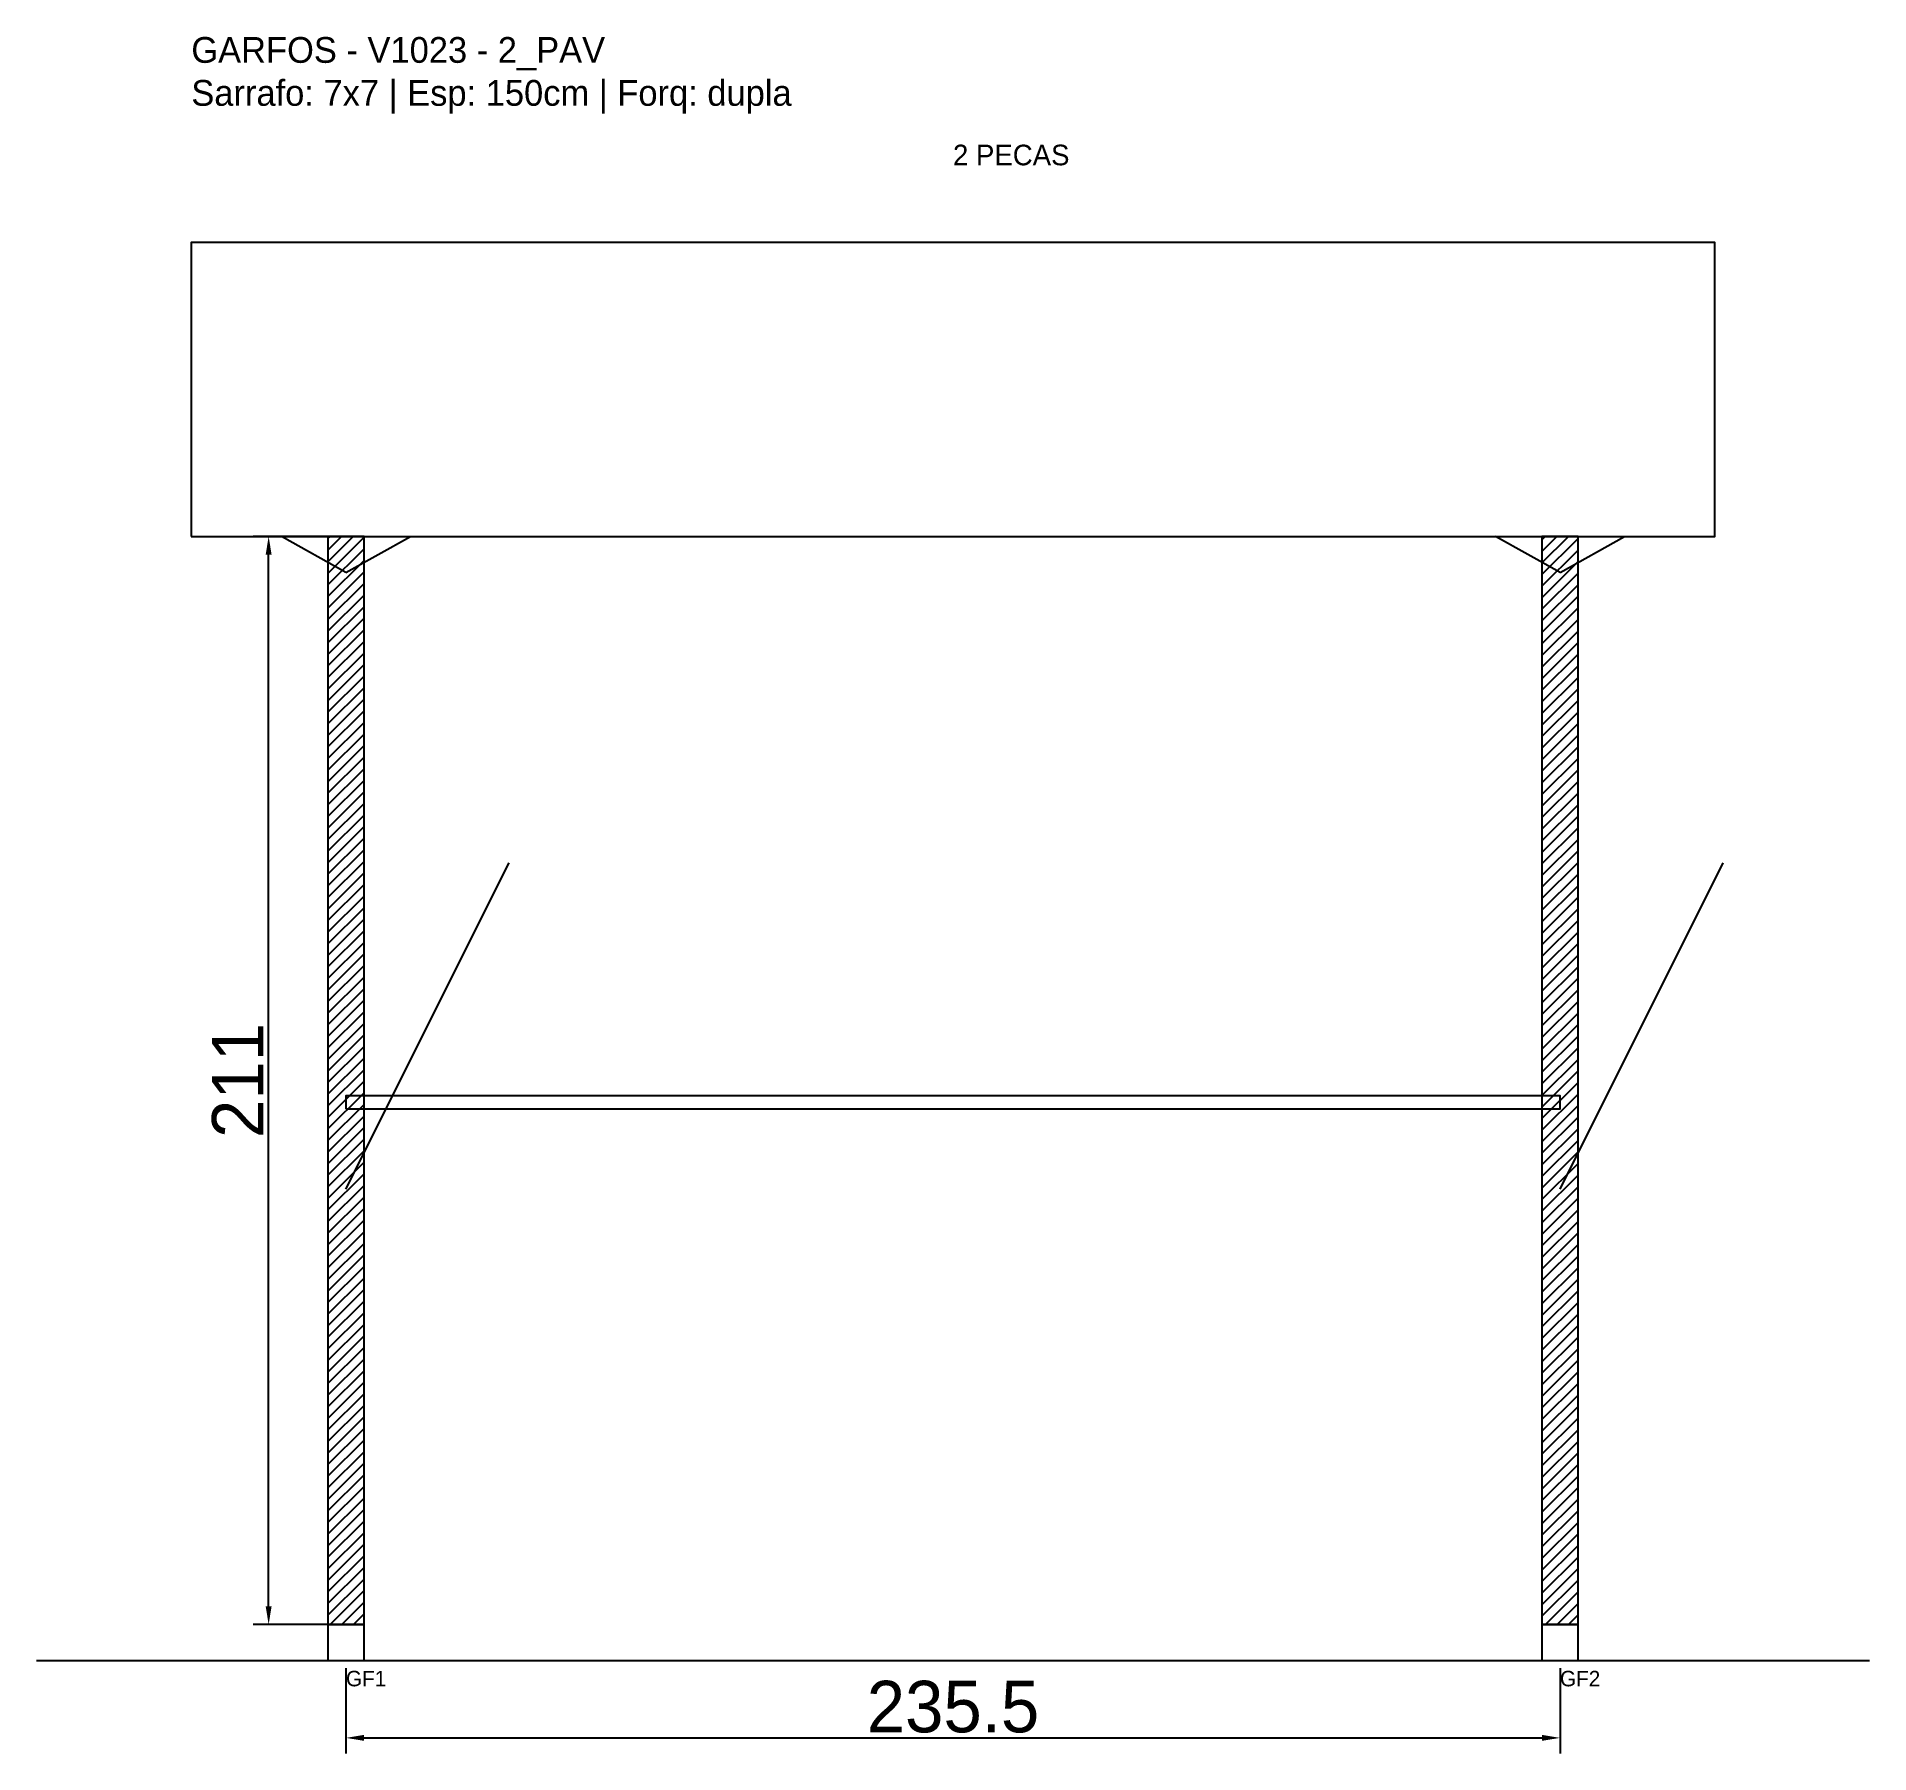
# Model space of a CAD drawing. Header units: metres. Extents: x -30 to 326, y -25 to 308.
import ezdxf

# ---------------------------------------------------------------- set-up
doc = ezdxf.new("R2010")
doc.units = ezdxf.units.M
for name, color, linetype in [('BARRA_ANCORAGEM', 1, 'Continuous'), ('COTA', 241, 'Continuous'), ('GARFOS OK', 3, 'Continuous'), ('NOME DA VIGA', 6, 'Continuous'), ('SARR_7x7', 40, 'Continuous'), ('TIRAS REESCORAMENTO', 252, 'Continuous'), ('VIGAS', 3, 'Continuous')]:
    doc.layers.add(name, color=color, linetype=linetype)
doc.dimstyles.new('EZ DXF', dxfattribs={"dimtxt": 10, "dimasz": 3.5, "dimexe": 3, "dimexo": 1.5, "dimgap": 1, "dimtad": 1, "dimdec": 1, "dimdsep": 46, "dimcen": 2.5, "dimazin": 3, "dimtfac": 1, "dimtmove": 0, "dimatfit": 3})

msp = doc.modelspace()

# ---------------------------------------------------------------- hatches: boundary and pattern name
at = {"layer": 'COTA'}
h = msp.add_hatch(dxfattribs=at)
h.set_pattern_fill('ANSI31', scale=0.5)
h.paths.add_polyline_path([(26.5, 0), (33.5, 0), (33.5, 211), (26.5, 211)])
h = msp.add_hatch(dxfattribs=at)
h.set_pattern_fill('ANSI31', scale=0.5)
h.paths.add_polyline_path([(262, 0), (269, 0), (269, 211), (262, 211)])

# ---------------------------------------------------------------- linework, layer by layer
at = {"layer": 'BARRA_ANCORAGEM'}
for p, q in [((30, 84.4), (61.65, 147.7)), ((265.5, 84.4), (297.15, 147.7))]:
    msp.add_line(p, q, dxfattribs=at)
at = {"layer": 'GARFOS OK'}
for p, q in [((30, 204), (17.5, 211)), ((17.5, 211), (42.5, 211)), ((30, 204), (42.5, 211)), ((265.5, 204), (253, 211)), ((253, 211), (278, 211)), ((265.5, 204), (278, 211))]:
    msp.add_line(p, q, dxfattribs=at)
at = {"layer": 'GARFOS OK', "linetype": 'CONTINUOUS'}
msp.add_line((-30, -7), (325.5, -7), dxfattribs=at)
at = {"layer": 'GARFOS OK'}
for points in [[(26.5, 0), (33.5, 0), (33.5, 211), (26.5, 211), (26.5, 0)], [(262, 0), (269, 0), (269, 211), (262, 211), (262, 0)]]:
    msp.add_lwpolyline(points, dxfattribs=at)
at = {"layer": 'SARR_7x7'}
for points in [[(26.5, -7), (33.5, -7), (33.5, 0), (26.5, 0), (26.5, -7)], [(262, -7), (269, -7), (269, 0), (262, 0), (262, -7)]]:
    msp.add_lwpolyline(points, dxfattribs=at)
at = {"layer": 'TIRAS REESCORAMENTO'}
msp.add_lwpolyline([(30, 100), (265.5, 100), (265.5, 102.5), (30, 102.5), (30, 100)], dxfattribs=at)
at = {"layer": 'VIGAS'}
msp.add_lwpolyline([(0, 211), (295.5, 211), (295.5, 268), (0, 268), (0, 211)], dxfattribs=at)

# ---------------------------------------------------------------- texts
at = {"layer": 'NOME DA VIGA'}
for s, height, p in [('2 PECAS', 4, (147.75, 283)), ('GF1', 3, (30, -12)), ('GF2', 3, (265.5, -12))]:
    msp.add_text(s, height=height, dxfattribs=at).set_placement(p)
at = {"layer": 'NOME DA VIGA', "insert": (0, 293), "char_height": 5, "attachment_point": 7}
msp.add_mtext('GARFOS - V1023 - 2_PAV\\PSarrafo: 7x7 | Esp: 150cm | Forq: dupla', dxfattribs=at)

# ---------------------------------------------------------------- dimensions: what is measured, and where the dimension line sits
at = {"layer": 'COTA'}
msp.add_linear_dim(base=(15, 0), p1=(30, 0), p2=(30, 211), angle=90, dimstyle='EZ DXF', dxfattribs=at).render()
msp.add_linear_dim(base=(30, -22), p1=(30, -7), p2=(265.5, -7), dimstyle='EZ DXF', dxfattribs=at).render()

doc.saveas('drawing.dxf')
